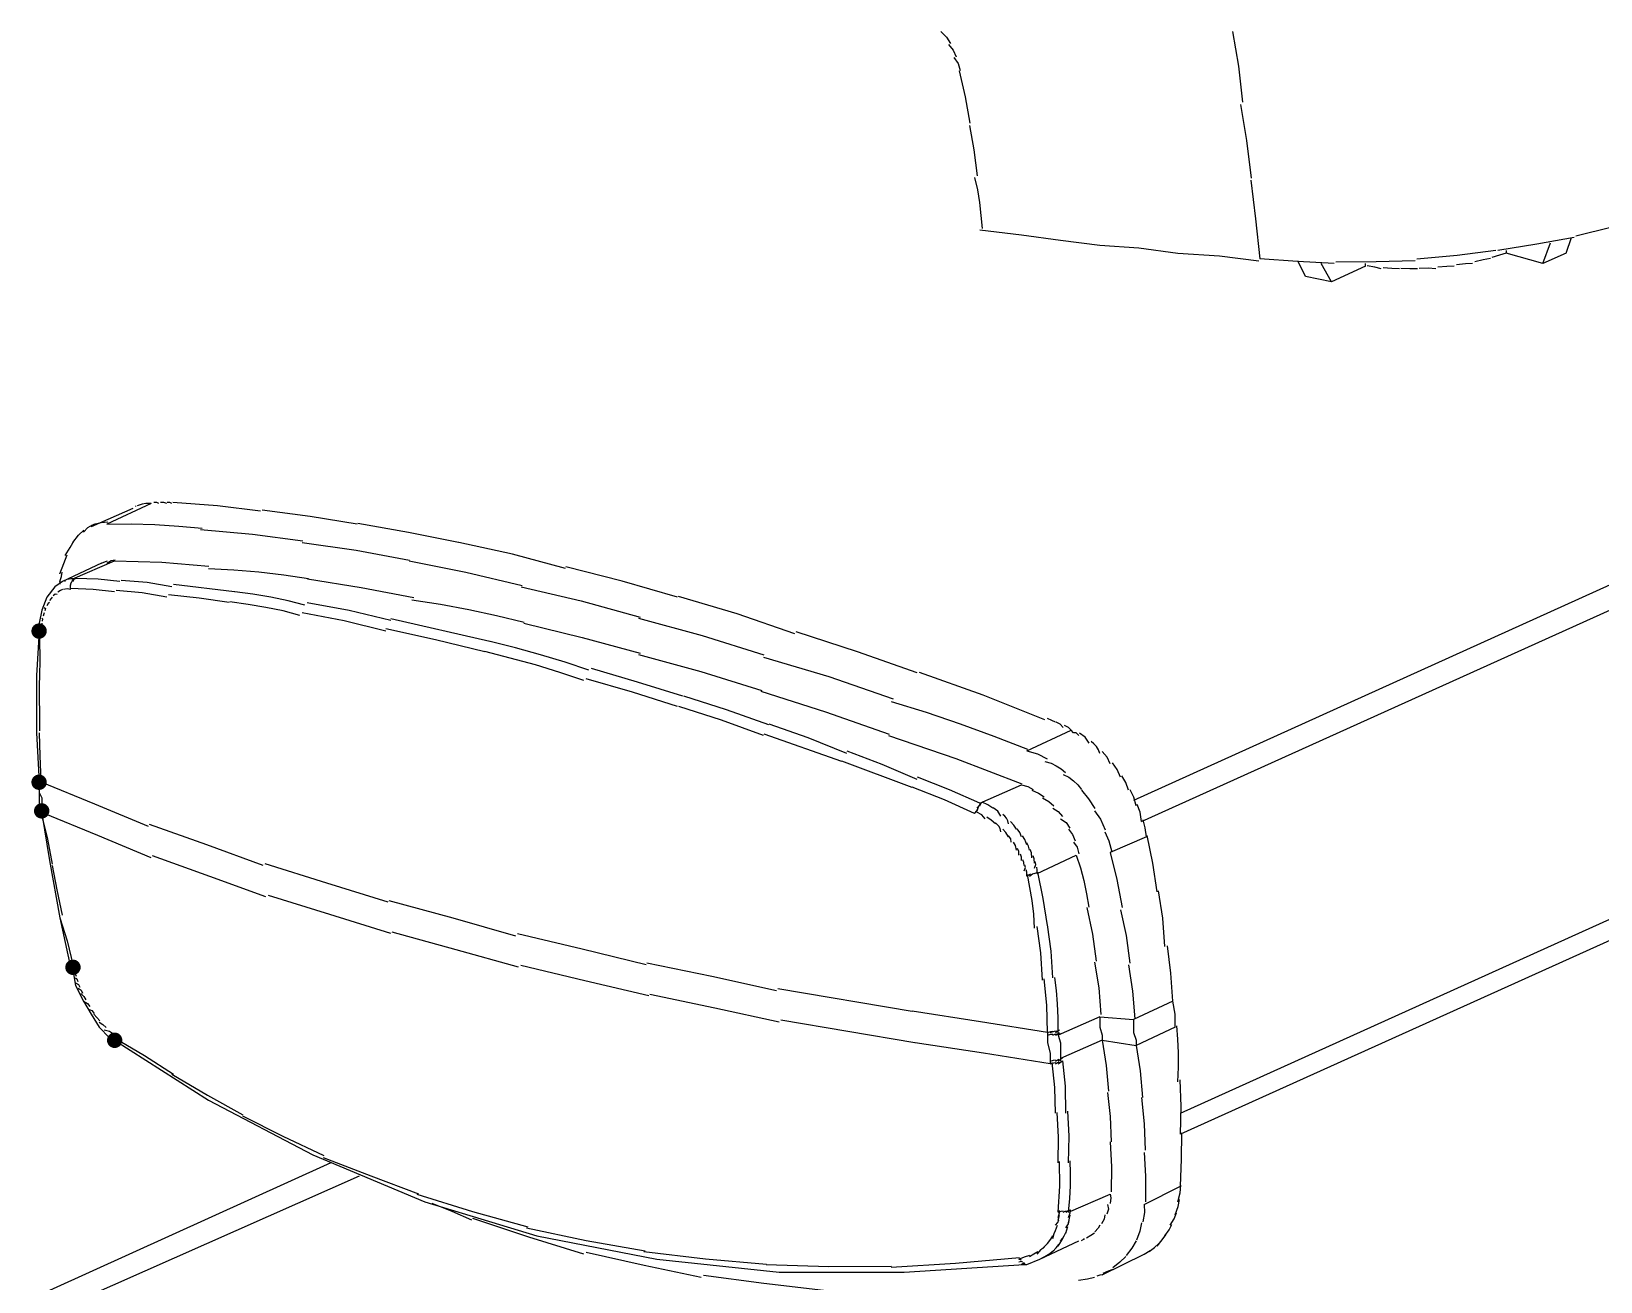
# Model space of a CAD drawing. Header units: millimetres. Extents: x 9 to 367, y 9 to 251.
# Drawn here: x 143.68 to 169.17, y 42.18 to 62.49 of the extents above; entities that cross this region are included whole.
import ezdxf

# ---------------------------------------------------------------- set-up
doc = ezdxf.new("R2010")
doc.units = ezdxf.units.MM
doc.layers.add('图层 1', color=7, linetype='Continuous')

msp = doc.modelspace()

# ---------------------------------------------------------------- hatches: boundary and pattern name
at = {"layer": '图层 1'}
h = msp.add_hatch(color=7, dxfattribs=at)
edge = h.paths.add_edge_path()
edge.add_arc((143.806369, 52.747157), 0.12506, 0, 360)
h = msp.add_hatch(color=7, dxfattribs=at)
edge = h.paths.add_edge_path()
edge.add_arc((143.806369, 50.291859), 0.12506, 0, 360)
h = msp.add_hatch(color=7, dxfattribs=at)
edge = h.paths.add_edge_path()
edge.add_arc((143.848596, 49.826404), 0.12506, 0, 360)
h = msp.add_hatch(color=7, dxfattribs=at)
edge = h.paths.add_edge_path()
edge.add_arc((144.356737, 47.286333), 0.12506, 0, 360)
h = msp.add_hatch(color=7, dxfattribs=at)
edge = h.paths.add_edge_path()
edge.add_arc((145.034035, 46.100894), 0.12506, 0, 360)

# ---------------------------------------------------------------- linework, layer by layer
at = {"layer": '图层 1', "color": 7, "lineweight": 25}
for points in [[(194.606192, 64.939369), (161.586192, 49.995702)], [(161.713298, 49.656929), (195.198965, 64.769929)], [(158.453737, 62.484035), (158.547885, 62.391563), (158.610018, 62.29036)], [(163.195035, 62.484035), (163.288477, 61.920517), (163.357313, 61.336096)], [(158.580667, 62.272157), (158.657087, 62.182419), (158.704139, 62.076012)], [(158.665263, 62.060631), (158.734892, 61.96397), (158.767216, 61.853551)], [(158.75, 61.849106), (158.848601, 61.425861), (158.924978, 60.997853)], [(163.322, 61.298596), (163.420954, 60.713955), (163.49345, 60.101268)], [(158.919333, 60.959929), (158.988786, 60.56548), (159.044217, 60.141132)], [(159.003894, 60.113474), (159.050819, 59.915792), (159.084019, 59.710205), (159.10723, 59.499261), (159.124191, 59.285505)], [(163.491298, 60.071106), (163.565425, 59.444484), (163.637701, 58.795109)], [(162.348404, 44.915773), (195.325718, 59.816753)], [(169.926071, 59.478192), (169.359598, 59.309917), (168.771429, 59.163867)], [(159.088667, 59.266667), (159.766, 59.182), (160.401, 59.097333), (161.036, 59.012667), (161.671, 58.970333), (162.306, 58.885667), (162.983333, 58.843333), (163.618333, 58.758667)], [(167.470561, 58.928), (166.844424, 58.845274), (166.189977, 58.785831)], [(167.640071, 58.885631), (167.5319, 58.85031), (167.406532, 58.813665)], [(168.740596, 59.139526), (168.136641, 59.031179), (167.505168, 58.928917)], [(168.232631, 58.716474), (167.639965, 58.885455)], [(167.640071, 58.928), (167.640071, 58.885667)], [(168.232631, 58.716474), (168.359631, 59.055141)], [(168.613667, 58.885631), (168.232667, 58.716651)], [(168.613667, 58.885631), (168.698333, 59.139631)], [(164.845929, 58.716474), (164.250132, 58.751708), (163.637666, 58.795144)], [(164.380333, 58.504596), (164.253333, 58.758596)], [(164.803737, 58.419859), (164.634404, 58.716545)], [(165.353894, 58.674106), (164.803561, 58.419753)], [(166.158333, 58.758526), (165.526332, 58.74684), (164.869989, 58.740181)], [(165.353894, 58.674106), (165.353894, 58.716439)], [(165.607965, 58.631737), (165.50513, 58.659959), (165.377954, 58.680773)], [(165.904263, 58.631737), (165.780791, 58.638484), (165.641443, 58.648671)], [(166.200702, 58.631737), (166.072291, 58.63209), (165.925888, 58.633501)], [(166.497, 58.631737), (166.373263, 58.640909), (166.224656, 58.636323)], [(166.793263, 58.674106), (166.676846, 58.670269), (166.529738, 58.656114)], [(167.089702, 58.716474), (166.976593, 58.713696), (166.833585, 58.693191)], [(167.386, 58.800894), (167.265306, 58.776067), (167.128472, 58.746214)], [(164.803737, 58.419859), (164.380404, 58.504526)], [(186.943965, 55.668263), (162.348298, 44.577282)], [(145.626596, 54.821808), (144.906929, 54.483141)], [(145.542035, 54.821808), (145.48171, 54.8073), (145.401277, 54.780886)], [(145.626596, 54.821808), (145.584263, 54.821808), (145.541929, 54.821808)], [(145.753737, 54.821808), (145.721149, 54.834861), (145.668718, 54.835213)], [(145.880667, 54.821808), (145.831719, 54.835831), (145.780125, 54.837683)], [(145.965263, 54.821808), (145.930823, 54.834023), (145.884477, 54.836977)], [(147.404596, 54.694667), (146.704376, 54.779995), (145.981138, 54.833308)], [(145.330333, 54.737071), (144.653, 54.440737)], [(145.372702, 54.779439), (145.370938, 54.768856)], [(148.970929, 54.483141), (148.207827, 54.610317), (147.432818, 54.709977)], [(144.356737, 54.186526), (144.446078, 54.303868), (144.531715, 54.386551)], [(144.526071, 54.356035), (144.599933, 54.431309), (144.675648, 54.47351)], [(144.653, 54.440772), (144.692555, 54.477505), (144.715442, 54.489103)], [(144.695404, 54.483141), (144.816054, 54.512378), (144.924004, 54.519124)], [(144.906929, 54.483141), (145.300486, 54.488063), (145.68895, 54.476218), (146.073841, 54.451342), (146.456682, 54.417172)], [(146.431035, 54.398404), (147.272278, 54.322954), (148.09156, 54.210726)], [(150.622, 54.186526), (149.805981, 54.349729), (148.983347, 54.494148)], [(144.229596, 53.975), (144.309059, 54.103676), (144.378468, 54.217006)], [(148.081929, 54.186526), (148.957833, 54.062789), (149.822888, 53.900423)], [(152.357631, 53.763474), (151.496457, 53.994632), (150.626551, 54.188219)], [(144.145035, 53.678737), (144.210564, 53.844234), (144.260746, 53.986712)], [(144.822333, 53.847859), (144.187333, 53.551526)], [(144.356737, 53.593965), (145.034071, 53.890298)], [(144.822333, 53.847859), (144.883452, 53.876478), (144.918642, 53.888428)], [(144.906929, 53.847859), (144.977705, 53.895087), (145.040279, 53.902892)], [(145.034035, 53.890263), (145.802209, 53.864422), (146.564032, 53.804185)], [(149.817737, 53.890263), (150.738884, 53.702497), (151.651829, 53.487743)], [(154.178, 53.297702), (153.278461, 53.556509), (152.364369, 53.792296)], [(144.187227, 53.551596), (144.060227, 53.466929), (143.933227, 53.297596), (143.848561, 53.086282), (143.806227, 52.874263), (143.806227, 52.747263)], [(144.145035, 53.551596), (144.168275, 53.635557), (144.181724, 53.704702)], [(144.145035, 53.551596), (144.145035, 53.509263)], [(144.229596, 53.551596), (144.233388, 53.571881), (144.211252, 53.564649)], [(144.356737, 53.593965), (144.325428, 53.598463), (144.265015, 53.585498)], [(144.314369, 53.509228), (144.342282, 53.556544), (144.359877, 53.578725)], [(144.314369, 53.466859), (144.323144, 53.51272), (144.332713, 53.539531)], [(144.356737, 53.551596), (144.377154, 53.589432), (144.397307, 53.603454)], [(145.118631, 53.551596), (144.76506, 53.587712), (144.397201, 53.603454)], [(145.965263, 53.466859), (145.560142, 53.535298), (145.137293, 53.56987)], [(146.557965, 53.763474), (146.967435, 53.74465), (147.374425, 53.708397), (147.779496, 53.658848), (148.183212, 53.600138)], [(148.166667, 53.593965), (149.037631, 53.457043), (149.892456, 53.294456)], [(144.018071, 53.297702), (144.00127, 53.278255), (143.975737, 53.24161)], [(144.102667, 53.340071), (144.069417, 53.346068), (144.034581, 53.31714)], [(144.187227, 53.424808), (144.153184, 53.406507), (144.109616, 53.381063)], [(144.314369, 53.424808), (144.26079, 53.435171), (144.204302, 53.425161)], [(144.314369, 53.424808), (144.316618, 53.463613), (144.318602, 53.490777)], [(145.034035, 53.382439), (144.686549, 53.422965), (144.320013, 53.439942)], [(145.880667, 53.297702), (145.480837, 53.369933), (145.059047, 53.405652)], [(146.896631, 53.212929), (146.407417, 53.282294), (145.909206, 53.337107)], [(146.981369, 53.382439), (145.988299, 53.502031)], [(148.124298, 53.170561), (147.852676, 53.240758), (147.570305, 53.297958), (147.280591, 53.345434), (146.986943, 53.386461)], [(151.637929, 53.466859), (152.61314, 53.237421), (153.573268, 52.974381)], [(156.082965, 52.705141), (155.147971, 53.024934), (154.192076, 53.307686)], [(143.890965, 53.043808), (143.883777, 53.02833), (143.873679, 52.989833)], [(143.890965, 53.128192), (143.908074, 53.113243), (143.897667, 53.074217)], [(143.975702, 53.212929), (143.951845, 53.197451), (143.930899, 53.158954)], [(148.039702, 53.001404), (147.77034, 53.073442), (147.489236, 53.131623), (147.200262, 53.179551), (146.907285, 53.220832)], [(149.436702, 52.747157), (148.760647, 52.91358), (148.079566, 53.041374)], [(149.521263, 52.916667), (148.842562, 53.080311), (148.160952, 53.207708)], [(149.859929, 53.255333), (150.328545, 53.184298), (150.787074, 53.097157), (151.238524, 52.99791), (151.685907, 52.890561)], [(143.806369, 52.789526), (143.806369, 52.747192)], [(143.806369, 52.747157), (143.814879, 52.779789)], [(143.806369, 52.747157), (143.822155, 52.762547), (143.817305, 52.778201)], [(143.848596, 52.874298), (143.850184, 52.86345), (143.846479, 52.827731)], [(143.848596, 52.959035), (143.861428, 52.944748), (143.857063, 52.907177)], [(151.045404, 52.408526), (150.245745, 52.604582), (149.440265, 52.782117)], [(151.129965, 52.578), (149.522356, 52.948769)], [(151.680333, 52.874298), (152.629041, 52.645522), (153.568753, 52.387112)], [(153.543071, 52.959035), (154.576621, 52.674211), (155.582126, 52.361077)], [(143.806369, 52.747157), (143.764035, 52.027843), (143.764035, 51.096157), (143.806369, 50.291824)], [(143.806369, 52.747157), (143.819113, 52.349312), (143.813071, 51.947763)], [(152.738667, 52.112227), (152.351758, 52.243356), (151.952413, 52.363273), (151.54447, 52.474525), (151.131764, 52.579658)], [(158.072702, 52.069859), (157.103798, 52.411348), (156.10526, 52.735903)], [(152.653894, 51.943071), (152.267658, 52.075627), (151.868787, 52.196277), (151.461186, 52.307799), (151.048755, 52.412971)], [(153.543071, 52.366474), (154.556777, 52.090514), (155.546143, 51.782274)], [(155.575, 52.324106), (156.633245, 52.006915), (157.680378, 51.646067)], [(154.262596, 51.688824), (153.529656, 51.919805), (152.779518, 52.139674)], [(160.147, 51.308141), (159.144714, 51.70409), (158.106181, 52.074374)], [(143.806369, 51.943071), (143.812013, 51.128154)], [(154.178, 51.519667), (153.445281, 51.753823), (152.695628, 51.973692)], [(155.532631, 51.773596), (156.581881, 51.4359), (157.615784, 51.075449)], [(155.575, 51.053894), (154.890214, 51.300486), (154.196697, 51.524853)], [(155.659561, 51.223404), (154.974907, 51.466027), (154.281258, 51.690129)], [(157.649298, 51.604439), (158.214674, 51.43063), (158.769764, 51.241078), (159.317513, 51.039884), (159.860862, 50.83115)], [(160.316298, 51.265772), (160.257516, 51.297523), (160.188945, 51.325039)], [(160.443263, 51.181035), (160.394844, 51.2377), (160.328963, 51.270288)], [(143.806369, 51.096263), (143.820436, 50.719981), (143.836355, 50.320152)], [(156.845035, 50.63049), (155.583149, 51.072874)], [(156.929596, 50.757631), (156.300593, 51.01485), (155.668416, 51.237409)], [(157.606929, 51.053894), (158.695999, 50.675408), (159.772632, 50.265436)], [(159.850702, 50.8), (160.570369, 51.138667)], [(160.570404, 51.138667), (160.529305, 51.179545), (160.465982, 51.211692)], [(160.697333, 51.053894), (160.655, 51.096227), (160.612667, 51.096227), (160.570333, 51.138561)], [(160.866667, 50.927141), (160.79933, 51.021597), (160.706858, 51.089066)], [(158.072702, 50.334227), (157.504465, 50.581922), (156.931466, 50.796014)], [(159.850702, 50.8), (160.023254, 50.754139), (160.181255, 50.670178)], [(161.036, 50.757631), (161.014894, 50.820701), (160.981981, 50.872461), (160.9408, 50.916282), (160.894889, 50.95554)], [(161.205333, 50.588474), (161.156033, 50.699688), (161.074453, 50.793438)], [(157.987929, 50.207439), (156.845988, 50.632536)], [(160.147, 50.63049), (160.244697, 50.602952), (160.330356, 50.560993), (160.407152, 50.508451), (160.478258, 50.449163)], [(161.374631, 50.376596), (161.318804, 50.501215), (161.24234, 50.606254)], [(143.806369, 50.291859), (143.812851, 50.312937)], [(143.806369, 50.291859), (143.819818, 50.30134), (143.814483, 50.312673)], [(143.806369, 50.291859), (143.806369, 50.249878)], [(143.806369, 50.291859), (143.806369, 50.249878)], [(143.806369, 50.249808), (143.815012, 50.265947)], [(143.806369, 50.207439), (143.822111, 50.248714), (143.816952, 50.264589)], [(143.806369, 50.249808), (143.806369, 50.165141)], [(143.806369, 50.249808), (143.806369, 50.207474)], [(145.584404, 49.572157), (144.712161, 49.936488), (143.837801, 50.294999)], [(159.088667, 49.953192), (158.597688, 50.169798), (158.076547, 50.372645)], [(159.088667, 49.953192), (159.766, 50.249878)], [(159.765965, 50.249808), (159.865801, 50.222247), (159.95717, 50.175372)], [(160.443263, 50.418965), (160.533293, 50.372365), (160.610788, 50.314454), (160.678957, 50.248209), (160.741007, 50.176606)], [(161.501596, 50.165071), (161.462438, 50.28528), (161.395763, 50.397551)], [(143.806369, 50.207439), (143.806369, 50.122772), (143.848702, 50.038106), (143.848702, 49.953086), (143.848702, 49.826439)], [(143.806369, 50.165071), (143.806369, 49.911071), (143.848702, 49.826404)], [(159.003894, 49.784035), (158.511857, 50.007079), (157.990716, 50.210544)], [(159.088667, 49.911176), (159.110362, 49.950643), (159.126767, 49.966563)], [(159.300369, 49.868808), (159.217554, 49.924018), (159.126802, 49.966527)], [(159.935298, 50.165071), (160.044042, 50.117049), (160.132148, 50.055004)], [(160.104596, 50.037929), (160.210915, 49.981441), (160.291568, 49.906696)], [(160.739702, 50.165071), (160.855854, 50.023033), (160.958777, 49.863798)], [(161.628737, 49.911176), (161.589447, 50.050171), (161.531371, 50.171174)], [(143.848596, 49.826404), (143.862354, 49.836282), (143.857063, 49.848276)], [(143.848596, 49.826404), (143.855211, 49.847879)], [(143.848596, 49.826404), (143.848596, 49.784071)], [(143.848596, 49.826404), (143.848596, 49.784071)], [(143.848596, 49.784035), (143.861076, 49.801762)], [(143.848596, 49.741667), (143.86376, 49.768594), (143.868308, 49.784838), (143.863413, 49.801286)], [(143.848596, 49.784035), (143.975596, 49.022035), (144.144929, 48.090702), (144.314263, 47.286369)], [(143.848596, 49.784035), (143.848596, 49.741702)], [(143.848596, 49.741667), (143.945698, 49.366223), (144.020046, 48.960617)], [(145.626596, 49.064369), (144.76035, 49.424819), (143.886696, 49.782624)], [(159.003894, 49.784035), (159.040759, 49.826677), (159.052225, 49.85318)], [(159.173404, 49.699298), (159.119914, 49.765356), (159.040759, 49.805484)], [(159.046263, 49.868808), (159.080923, 49.916565), (159.098121, 49.939716)], [(159.046263, 49.826404), (159.060462, 49.87372), (159.072016, 49.900134)], [(159.342737, 49.614526), (159.274827, 49.678555), (159.203743, 49.725651)], [(159.427298, 49.741667), (159.380864, 49.821703), (159.306648, 49.876075)], [(159.554263, 49.614526), (159.542814, 49.667591), (159.521146, 49.708585), (159.4924, 49.741178), (159.459718, 49.769042)], [(160.273929, 49.868808), (160.3623, 49.818669), (160.431621, 49.735458)], [(160.951227, 49.826404), (161.047315, 49.691202), (161.124089, 49.521604)], [(161.713298, 49.656929), (161.692793, 49.804876), (161.646623, 49.931391)], [(147.447, 48.937228), (146.532027, 49.27316), (145.597739, 49.607505)], [(159.427298, 49.487773), (159.417894, 49.538076), (159.398635, 49.576143), (159.372629, 49.605744), (159.342984, 49.630647)], [(159.554263, 49.403), (159.508975, 49.474746), (159.459718, 49.528236)], [(159.681369, 49.530141), (159.640843, 49.595802), (159.587883, 49.654319)], [(159.765965, 49.403), (159.737125, 49.476819), (159.693998, 49.53635)], [(160.401071, 49.699298), (160.489177, 49.638003), (160.548179, 49.545487)], [(160.528, 49.530141), (160.593528, 49.443755), (160.637361, 49.342816)], [(161.120561, 49.487773), (161.184325, 49.340311), (161.230628, 49.163217)], [(161.798035, 49.403), (161.775766, 49.553416), (161.739474, 49.6824)], [(159.596631, 49.318263), (159.591957, 49.372326), (159.556062, 49.423743)], [(159.681369, 49.191474), (159.665758, 49.266616), (159.634802, 49.319533)], [(159.723596, 49.106737), (159.721832, 49.169267), (159.698902, 49.218568)], [(159.850702, 49.275894), (159.817409, 49.360164), (159.781205, 49.419828)], [(159.892894, 49.191474), (159.878871, 49.252461), (159.851619, 49.306833)], [(159.935298, 49.064369), (159.92886, 49.144449), (159.908134, 49.19913)], [(160.612596, 49.318263), (160.667718, 49.23514), (160.69691, 49.131643)], [(161.798035, 49.403), (161.205369, 49.149)], [(161.967369, 48.513824), (161.900385, 48.978873), (161.808266, 49.429635)], [(147.489369, 48.429439), (146.580304, 48.761535), (145.647163, 49.095484)], [(149.478894, 48.344667), (148.482297, 48.654185), (147.481466, 48.965556)], [(159.765965, 49.022), (159.767376, 49.076372), (159.749737, 49.122542)], [(159.808333, 48.937228), (159.804012, 48.988777), (159.789636, 49.032125)], [(159.808333, 48.852843), (159.828089, 48.906509), (159.820328, 48.94774)], [(159.977667, 48.979596), (159.969068, 49.047682), (159.952267, 49.097777)], [(159.977667, 48.894859), (159.995835, 48.956948), (159.986486, 49.003162)], [(160.020035, 48.810474), (160.655035, 49.106808)], [(160.654965, 49.106737), (160.723023, 48.903857), (160.776894, 48.693634), (160.820511, 48.478385), (160.857812, 48.260423)], [(161.205333, 49.149106), (161.316635, 48.710118), (161.398303, 48.258695)], [(144.018071, 48.937228), (144.096608, 48.54216), (144.179643, 48.130425)], [(159.850702, 48.768071), (159.85154, 48.829101), (159.843646, 48.868965)], [(159.850702, 48.768071), (159.888405, 48.795014), (159.918435, 48.802643)], [(159.977667, 47.921263), (159.965077, 48.148992), (159.938861, 48.369114), (159.902856, 48.583945), (159.860897, 48.795799)], [(159.892894, 48.768071), (159.946075, 48.80423), (159.979677, 48.816048)], [(159.977667, 48.810474), (160.031642, 48.833405)], [(160.020035, 48.810474), (160.021226, 48.871858), (160.012627, 48.915249)], [(160.189369, 47.963667), (160.115285, 48.404859), (160.031677, 48.833617)], [(149.521263, 47.836526), (148.530663, 48.14234), (147.530538, 48.453181)], [(162.094333, 47.625), (162.061966, 48.082685), (161.989911, 48.530581)], [(151.553369, 47.79451), (150.530798, 48.084449), (149.492088, 48.367774)], [(160.824298, 48.259929), (160.91849, 47.824866), (160.977756, 47.388216)], [(161.374631, 48.217561), (161.463355, 47.801371), (161.523504, 47.352902)], [(144.145035, 48.090772), (144.263039, 47.715064), (144.360935, 47.310781)], [(160.104596, 47.074808), (160.0773, 47.520102), (160.01746, 47.946874)], [(160.273929, 47.116859), (160.249367, 47.549761), (160.189616, 47.977637)], [(151.595561, 47.286333), (150.579164, 47.572701), (149.541336, 47.855364)], [(153.670035, 47.328737), (152.626078, 47.580091), (151.580532, 47.827212)], [(162.221263, 46.736176), (162.192467, 47.190334), (162.135891, 47.63576)], [(144.314369, 47.286333), (144.339195, 47.303046)], [(144.314369, 47.286333), (144.356702, 47.244)], [(144.356737, 47.286333), (144.342979, 47.303972)], [(144.356737, 47.286333), (144.383196, 47.221775)], [(144.356737, 47.243965), (144.399071, 46.989965), (144.526071, 46.736318), (144.653071, 46.524298), (144.780071, 46.312631), (144.949404, 46.143298)], [(144.356737, 47.201596), (144.391265, 47.179724), (144.406479, 47.143035)], [(153.712227, 46.820561), (152.674179, 47.068211), (151.62978, 47.314802)], [(155.786702, 46.905333), (154.737541, 47.135653), (153.676738, 47.355125)], [(160.951227, 47.371106), (161.019049, 46.951477), (161.056708, 46.518089)], [(161.501596, 47.328737), (161.567389, 46.898172), (161.605666, 46.448557)], [(144.398929, 47.116859), (144.41917, 47.096883), (144.434913, 47.057592)], [(144.398929, 47.032439), (144.447525, 47.008009), (144.470191, 46.965059)], [(144.441298, 46.947702), (144.487468, 46.912689), (144.513265, 46.865505)], [(157.987929, 46.566667), (155.806352, 46.9392)], [(160.189369, 46.228), (160.176404, 46.671971), (160.135394, 47.09795)], [(160.358702, 46.228), (160.359352, 46.465111), (160.349353, 46.69058), (160.331417, 46.908244), (160.308255, 47.121939)], [(144.483702, 46.862929), (144.535075, 46.8116), (144.565546, 46.759213)], [(144.526071, 46.736176), (144.59129, 46.700281), (144.628729, 46.647982)], [(155.828894, 46.397157), (154.785863, 46.623949), (153.725633, 46.843068)], [(162.221263, 46.736176), (161.586263, 46.43949)], [(162.263667, 46.312772), (162.263667, 46.524439), (162.221333, 46.736106)], [(144.610631, 46.609035), (144.66271, 46.585311), (144.703412, 46.533541)], [(144.695404, 46.524298), (144.791712, 46.418465)], [(144.779965, 46.397157), (144.840731, 46.358969), (144.895676, 46.307551)], [(158.030333, 46.058526), (155.855458, 46.426826)], [(160.189369, 46.228), (159.098139, 46.401875), (157.990505, 46.571253)], [(161.036, 46.481929), (160.358667, 46.185596)], [(161.036, 46.481929), (161.036, 46.397263), (161.036, 46.312949), (161.078333, 46.185596), (161.078333, 46.100929)], [(161.036, 46.481929), (161.586333, 46.439596)], [(161.586333, 46.439526), (161.586333, 46.312878), (161.586333, 46.227859), (161.628667, 46.100859), (161.628667, 46.016545)], [(144.864702, 46.270404), (144.949457, 46.250957), (145.014633, 46.207962)], [(144.949298, 46.143263), (145.033965, 46.100929)], [(144.991667, 46.185631), (145.034, 46.143298)], [(144.991667, 46.185631), (145.013451, 46.185102), (145.022006, 46.168698)], [(144.991667, 46.143263), (145.027209, 46.150054), (145.043172, 46.140441)], [(145.034035, 46.143263), (145.519149, 45.851295), (145.988652, 45.550596)], [(160.189369, 46.228), (160.240301, 46.246256), (160.272977, 46.249167)], [(160.189369, 46.228), (160.189369, 46.185667)], [(160.189369, 46.185631), (160.243388, 46.198508), (160.276505, 46.200801)], [(160.189369, 46.185631), (160.189369, 46.058631), (160.231702, 45.889298), (160.231702, 45.762298)], [(160.231737, 46.228), (160.29903, 46.248329), (160.335101, 46.255164)], [(160.273929, 46.185631), (160.307267, 46.201065), (160.338488, 46.207504)], [(160.316298, 46.228), (160.359337, 46.257281), (160.387559, 46.268569)], [(160.316298, 46.185631), (160.362424, 46.210238), (160.391087, 46.221615)], [(160.358702, 46.228), (160.358702, 46.185667)], [(160.358702, 46.185631), (160.401035, 46.058631), (160.401035, 45.931631), (160.401035, 45.804631)], [(162.263667, 46.312772), (161.628667, 46.016439)], [(162.306035, 45.423596), (162.317032, 45.664334), (162.314899, 45.894554), (162.303307, 46.117631), (162.285927, 46.336938)], [(145.034035, 46.100894), (145.042943, 46.134893)], [(145.034035, 46.100894), (146.558035, 45.127228), (148.251369, 44.23858), (150.071702, 43.47658), (151.892035, 42.925894), (153.839369, 42.544894), (155.829035, 42.333228), (157.861035, 42.333228), (159.808369, 42.46058)], [(160.231737, 45.719859), (159.146637, 45.89003), (158.039576, 46.058878)], [(161.078369, 46.100894), (160.401035, 45.804561)], [(161.078369, 46.100894), (161.628702, 46.01658)], [(161.078369, 46.100894), (161.141163, 45.691672), (161.180674, 45.2761)], [(161.628737, 46.016474), (161.692281, 45.604386), (161.732807, 45.174041)], [(160.231737, 45.762227), (160.283728, 45.78044), (160.316404, 45.7841)], [(160.231737, 45.762227), (160.231737, 45.719894)], [(160.231737, 45.719859), (160.288534, 45.734367), (160.322048, 45.737498)], [(160.316298, 44.915773), (160.304745, 45.333417), (160.263029, 45.739156)], [(160.316298, 45.762227), (160.347607, 45.784497), (160.378387, 45.793272)], [(160.316298, 45.719859), (160.352502, 45.7386), (160.383679, 45.747023)], [(160.358702, 45.762227), (160.40249, 45.797152), (160.430669, 45.811969)], [(160.358702, 45.719859), (160.407385, 45.751565), (160.43596, 45.766073)], [(160.401071, 45.804596), (160.401071, 45.762263)], [(160.485631, 44.915773), (160.477429, 45.354496), (160.43589, 45.765967)], [(145.965263, 45.550702), (146.54276, 45.209963), (147.113907, 44.88748)], [(162.348404, 44.577141), (162.358546, 45.02583), (162.344876, 45.460497)], [(161.162929, 45.254439), (161.204866, 44.862018), (161.223254, 44.452928)], [(161.713298, 45.169667), (161.758013, 44.745936), (161.776798, 44.318767)], [(147.108333, 44.873404), (147.764809, 44.545012), (148.429486, 44.230643)], [(160.358702, 44.111333), (160.365537, 44.52792), (160.343532, 44.930483)], [(160.528, 44.111333), (160.538363, 44.543133), (160.516711, 44.950592)], [(161.205333, 44.45), (161.226765, 44.046599), (161.224383, 43.641081)], [(162.348404, 43.730333), (162.364984, 44.168572), (162.367807, 44.595697)], [(148.547702, 44.111333), (143.975702, 42.037)], [(148.420561, 44.196106), (149.192968, 43.898626), (149.971725, 43.608025)], [(160.358702, 43.306929), (160.386351, 43.730175), (160.384102, 44.129607)], [(160.528, 43.306929), (160.549249, 43.52865), (160.559353, 43.739523), (160.561189, 43.94312), (160.557633, 44.143013)], [(161.755667, 44.28049), (161.779788, 43.891861), (161.777186, 43.474393)], [(144.526071, 41.909929), (149.013404, 43.899949)], [(149.944667, 43.603192), (150.848395, 43.31753), (151.744186, 43.069439)], [(160.528, 43.306929), (161.205333, 43.603263)], [(161.205333, 43.603192), (161.21552, 43.540354), (161.203217, 43.449734)], [(161.755667, 43.434035), (162.348333, 43.730369)], [(162.306035, 43.476404), (162.34343, 43.625012), (162.354366, 43.745573)], [(150.833702, 43.180141), (150.517701, 43.321605), (150.191646, 43.450369)], [(160.358702, 43.222157), (160.380795, 43.295711), (160.38516, 43.338574)], [(160.485631, 43.306929), (160.530655, 43.333608), (160.559009, 43.345735)], [(160.528, 43.222157), (160.553797, 43.298622), (160.558692, 43.345982)], [(161.162929, 43.434035), (161.175894, 43.358894), (161.150229, 43.274227)], [(161.755667, 43.434035), (161.762061, 43.306506), (161.735911, 43.150402)], [(162.263667, 43.264526), (162.308999, 43.402418), (162.332106, 43.514645)], [(152.653894, 42.629596), (151.759823, 42.90516), (150.850141, 43.205329)], [(160.316298, 43.095404), (160.35625, 43.140824), (160.369215, 43.183598)], [(160.316298, 43.010631), (160.349459, 43.099531)], [(160.358702, 43.306929), (160.411089, 43.327743), (160.444427, 43.328449)], [(160.358702, 43.180141), (160.380574, 43.263044)], [(160.443263, 43.306929), (160.475366, 43.325406), (160.50641, 43.330918)], [(160.485631, 43.053), (160.527391, 43.122012), (160.54137, 43.172239)], [(160.528, 43.137773), (160.546697, 43.212517), (160.553753, 43.261597)], [(161.036, 43.095404), (161.011482, 43.047735), (160.956272, 42.988159)], [(161.120561, 43.264526), (161.109007, 43.193309), (161.067291, 43.119181)], [(161.713298, 43.137773), (161.689353, 42.999219), (161.631806, 42.856961)], [(162.094333, 42.925894), (162.162508, 43.019689), (162.210044, 43.107927)], [(162.178894, 43.095404), (162.246495, 43.201502), (162.283669, 43.300721)], [(151.722702, 43.053), (152.690989, 42.850417), (153.652396, 42.680114)], [(160.062227, 42.544859), (160.697228, 42.841545)], [(160.104596, 42.714369), (160.17277, 42.784527), (160.215016, 42.833255)], [(160.189369, 42.799106), (160.243652, 42.872616), (160.275446, 42.922578)], [(160.273929, 42.883526), (160.298492, 42.961622), (160.319085, 43.011937)], [(160.358702, 42.756737), (160.405004, 42.82694), (160.438077, 42.881268)], [(160.401071, 42.841474), (160.435637, 42.888653), (160.459058, 42.925215), (160.47474, 42.954832), (160.48609, 42.981174)], [(160.485631, 42.968263), (160.519498, 43.078329)], [(160.781929, 42.883526), (160.773904, 42.862668), (160.735716, 42.842603)], [(160.951227, 42.968263), (160.89055, 42.930868), (160.820347, 42.886066)], [(161.628737, 42.841474), (161.557167, 42.72444), (161.467871, 42.605819)], [(161.967369, 42.756737), (162.052564, 42.860366), (162.11236, 42.939123)], [(154.559035, 42.248596), (153.636698, 42.441301), (152.692135, 42.655702)], [(153.627667, 42.672), (154.631849, 42.550071), (155.622272, 42.467036)], [(157.649298, 42.418071), (158.694535, 42.478484), (159.735273, 42.573293)], [(159.723596, 42.544859), (159.8162, 42.583356), (159.898221, 42.609417)], [(159.892894, 42.587227), (159.965258, 42.63375), (160.030477, 42.670483)], [(160.020035, 42.629596), (160.082918, 42.701607), (160.134688, 42.747424)], [(160.062227, 42.544859), (160.123831, 42.575683), (160.168766, 42.600951)], [(160.147, 42.587227), (160.225405, 42.639174), (160.283172, 42.686358)], [(160.273929, 42.672), (160.328345, 42.730297), (160.371649, 42.781714)], [(161.078369, 42.290965), (161.755702, 42.629631)], [(161.459404, 42.587227), (161.364683, 42.497093), (161.250912, 42.406958)], [(161.755667, 42.629596), (161.853033, 42.686393)], [(161.840263, 42.672), (161.924136, 42.736647), (161.992663, 42.797589)], [(155.617369, 42.460474), (156.635706, 42.425505), (157.651132, 42.430488)], [(159.723596, 42.544859), (159.742514, 42.547725), (159.755346, 42.530748)], [(159.723596, 42.502843), (159.763813, 42.511222), (159.782863, 42.501079)], [(159.765965, 42.460474), (159.79551, 42.487638), (159.813943, 42.488344)], [(159.808333, 42.460474), (159.850667, 42.460474), (160.062333, 42.544788)], [(159.808333, 42.460474), (159.819093, 42.484596)], [(161.247702, 42.375702), (161.17062, 42.352066), (161.087188, 42.311496)], [(156.548596, 42.037071), (155.580397, 42.150841), (154.600557, 42.279429)], [(160.951227, 42.248596), (160.836531, 42.222535), (160.689819, 42.198854)], [(161.078369, 42.290965), (161.037226, 42.286952), (160.98841, 42.269445)]]:
    msp.add_lwpolyline(points, dxfattribs=at)

doc.saveas('drawing.dxf')
